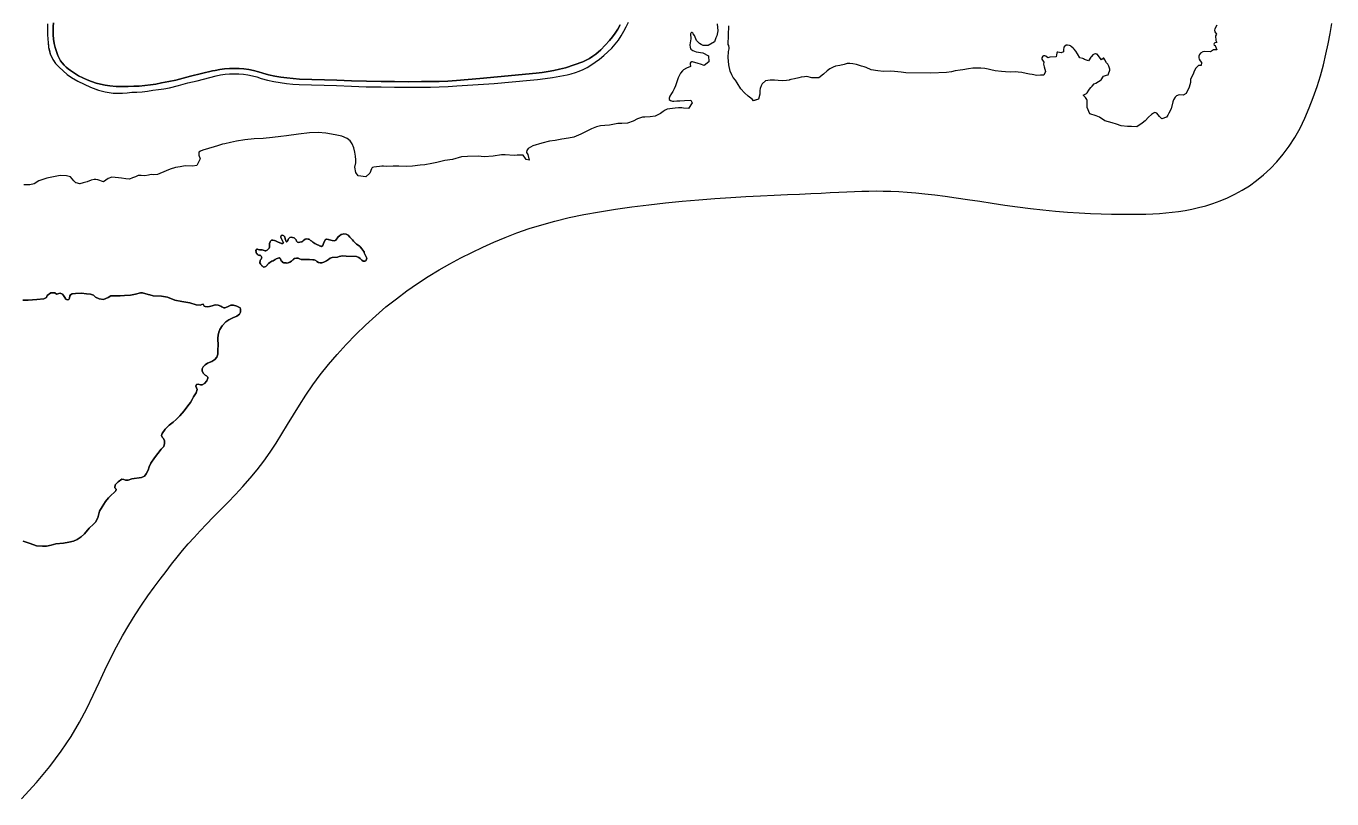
# Model space of a CAD drawing. Header units: inches. Extents: x 1273557 to 1282364, y 239587 to 246310.
# Drawn here: x 1280132 to 1281391, y 241296 to 242040 of the extents above; entities that cross this region are included whole.
import ezdxf

# ---------------------------------------------------------------- set-up
doc = ezdxf.new("R2010")
doc.units = ezdxf.units.IN
doc.header["$MEASUREMENT"] = 0
for name, color, linetype in [('GRASS', 3, 'Continuous'), ('PATH', 253, 'Continuous'), ('PATH-ISLAND', 252, 'Continuous'), ('Water_Island', 2, 'Continuous'), ('Water_Source', 133, 'Continuous')]:
    doc.layers.add(name, color=color, linetype=linetype)

msp = doc.modelspace()

# ---------------------------------------------------------------- linework, layer by layer
at = {"layer": 'GRASS'}
for points in [[(1280152.5, 242042.6), (1280152.3, 242036), (1280152.4, 242032.2), (1280152.6, 242028.3), (1280153.1, 242024.5), (1280153.5, 242019.9), (1280155.1, 242013.9), (1280157.6, 242008.4), (1280160.1, 242004.5), (1280163.7, 242000.8), (1280167.4, 241997.3), (1280171.3, 241994), (1280175.4, 241990.9), (1280181.5, 241987.6), (1280187.7, 241984.6), (1280194, 241981.7), (1280201.6, 241978.7), (1280208, 241977.2), (1280211.9, 241976.5), (1280215.7, 241976), (1280220.2, 241975.9), (1280224.6, 241975.9), (1280229.1, 241976.2), (1280233.6, 241976.7), (1280238.7, 241976.8), (1280243.8, 241977.2), (1280248.9, 241977.9), (1280253.9, 241978.8), (1280259.3, 241979.3), (1280264.7, 241980), (1280270, 241980.9), (1280278.9, 241983.4), (1280287.8, 241985.8), (1280296.8, 241987.9), (1280315.1, 241992.6), (1280319.4, 241993.5), (1280323.7, 241994.1), (1280328.1, 241994.5), (1280332.5, 241994.6), (1280336.9, 241994.5), (1280341.3, 241994.1), (1280345.7, 241993.5), (1280350, 241992.6), (1280354.3, 241991.5), (1280358.5, 241990.1), (1280364.5, 241988.5), (1280370.6, 241987.2), (1280376.7, 241986.1), (1280382.8, 241985.3), (1280389, 241984.7), (1280395.2, 241984.3), (1280431.2, 241983.2), (1280445.6, 241982.5), (1280459.9, 241982.1), (1280474.2, 241982), (1280487.2, 241981.8), (1280500.2, 241981.7), (1280513.2, 241981.8), (1280521.8, 241981.8), (1280530.3, 241982), (1280538.8, 241982.3), (1280547.3, 241982.9), (1280583.4, 241985.3), (1280618, 241988.4), (1280625.2, 241989.1), (1280632.4, 241989.9), (1280639.5, 241991), (1280646.6, 241992.2), (1280653.6, 241993.6), (1280657.6, 241994.6), (1280661.6, 241995.8), (1280665.4, 241997.2), (1280669.2, 241998.8), (1280672.8, 242000.7), (1280676.4, 242002.8), (1280680.7, 242005.7), (1280684.9, 242008.8), (1280689, 242012.1), (1280692.8, 242015.6), (1280696.6, 242019.2), (1280700.1, 242023), (1280703.1, 242027), (1280705.8, 242031.2), (1280708.4, 242035.5), (1280710.7, 242039.8), (1280712.9, 242044.3)], [(1280158.2, 242043.8), (1280157.8, 242040.2), (1280157.7, 242036.1), (1280157.9, 242032), (1280158.3, 242027.9), (1280158.9, 242023.9), (1280159.8, 242019.9), (1280161, 242016), (1280162.3, 242012.1), (1280163.5, 242009.6), (1280164.9, 242007.2), (1280166.6, 242005), (1280168.3, 242002.9), (1280170.3, 242001), (1280172.4, 241999.2), (1280174.7, 241997.6), (1280178.5, 241995), (1280182.3, 241992.6), (1280186.4, 241990.5), (1280190.5, 241988.6), (1280194.8, 241987), (1280199.2, 241985.6), (1280203.6, 241984.5), (1280208.1, 241983.6), (1280212.6, 241982.9), (1280218.5, 241982.4), (1280224.3, 241982.3), (1280230.2, 241982.4), (1280235.6, 241982.5), (1280240.9, 241982.7), (1280246.3, 241983.2), (1280251.6, 241983.8), (1280256.9, 241984.7), (1280262.2, 241985.8), (1280269.3, 241987), (1280276.3, 241988.5), (1280283.3, 241990.3), (1280290.2, 241992.2), (1280311.5, 241997.4), (1280314, 241997.7), (1280318.5, 241998.6), (1280323.1, 241999.3), (1280327.8, 241999.7), (1280332.5, 241999.8), (1280337.2, 241999.7), (1280341.9, 241999.3), (1280346.6, 241998.6), (1280351.2, 241997.7), (1280355.8, 241996.5), (1280360, 241995.1), (1280365.7, 241993.6), (1280371.6, 241992.3), (1280377.5, 241991.3), (1280383.4, 241990.5), (1280389.4, 241989.9), (1280395.4, 241989.5), (1280431.4, 241988.4), (1280445.7, 241987.7), (1280460, 241987.3), (1280474.3, 241987.2), (1280487.2, 241987), (1280500.2, 241986.9), (1280513.2, 241987), (1280521.7, 241987), (1280530.1, 241987.2), (1280538.5, 241987.5), (1280547, 241988.1), (1280569.5, 241990), (1280586.4, 241991.6), (1280623.9, 241995.3), (1280629.6, 241995.9), (1280635.2, 241996.7), (1280640.9, 241997.8), (1280646.4, 241999), (1280652, 242000.4), (1280668.8, 242006), (1280672.1, 242007.6), (1280675.3, 242009.4), (1280678.4, 242011.4), (1280681.4, 242013.6), (1280686, 242017.7), (1280690.4, 242022), (1280694.6, 242026.5), (1280697.5, 242030.1), (1280700.1, 242033.8), (1280702.6, 242037.7), (1280704.9, 242041.7)], [(1280798.5, 242042.7), (1280798.9, 242036.1), (1280798.3, 242032.7), (1280798.1, 242031.2), (1280797.1, 242029.3), (1280795.7, 242025.3), (1280789.7, 242021.8), (1280785.1, 242021.8), (1280784.9, 242021.9), (1280783, 242022.9), (1280781.2, 242023.8), (1280778.4, 242026.8), (1280776.4, 242031.4), (1280775.3, 242033.2), (1280775, 242033.8), (1280774, 242034.3), (1280773.7, 242034.3), (1280772.9, 242033.6), (1280772.7, 242033), (1280773.1, 242028.4), (1280772.3, 242024.5), (1280772.1, 242022.5), (1280772.4, 242019.9), (1280772.5, 242019.4), (1280773.1, 242018.2), (1280774.8, 242017), (1280778.2, 242015.6), (1280784.5, 242014.8), (1280789.9, 242011.9), (1280790.3, 242006), (1280785.7, 242002.5), (1280782.4, 242003.7), (1280780.1, 242004.6), (1280774.7, 242006.1), (1280773.6, 242006.1), (1280772.8, 242005.6), (1280772.4, 242004.9), (1280772.2, 242003.7), (1280772.5, 242001.5), (1280768.7, 241999.9), (1280766, 241998.4), (1280764.8, 241997.4), (1280762.9, 241995.3), (1280761.9, 241993.3), (1280760.8, 241990.5), (1280759.9, 241987.9), (1280758.3, 241982.9), (1280756.9, 241980), (1280755.6, 241977.6), (1280754.2, 241975.5), (1280752.8, 241973.1), (1280752, 241971.2), (1280751.9, 241970.3), (1280752.1, 241969.9), (1280753.2, 241968.8), (1280755.2, 241968.3), (1280756.5, 241968.3), (1280759.6, 241968.4), (1280762.4, 241968.4), (1280766.9, 241968.7), (1280773, 241969.2), (1280774.3, 241966.7), (1280770.6, 241961), (1280766, 241961.5), (1280764.3, 241961.7), (1280761, 241961.7), (1280757.9, 241961.4), (1280750.2, 241960.4), (1280748.3, 241959.5), (1280746.4, 241958.3), (1280743.8, 241956.2), (1280738.5, 241953.7), (1280733.6, 241953.2), (1280728.5, 241952.9), (1280726.4, 241952.7), (1280721.6, 241951.2), (1280717.2, 241949), (1280711.8, 241947.1), (1280706.5, 241946.5), (1280702.6, 241946.5), (1280694.6, 241945.1), (1280690, 241944.7), (1280685.8, 241944.4), (1280681.9, 241943.3), (1280677.1, 241941.4), (1280671.4, 241938.6), (1280666.7, 241936.5), (1280660.2, 241933.4), (1280655, 241932.5), (1280648.5, 241931.7), (1280642.2, 241930.4), (1280636.6, 241929.5), (1280629.3, 241927.6), (1280620.4, 241925.1), (1280616.2, 241922.5), (1280615.3, 241921.7), (1280614.6, 241920.5), (1280614.3, 241919), (1280614.5, 241918.6), (1280615.8, 241916.8), (1280617, 241911.2), (1280614.1, 241912), (1280614.1, 241912), (1280613.6, 241912.8), (1280611.3, 241916.2), (1280609.3, 241916.2), (1280605.4, 241916.1), (1280602.4, 241915.9), (1280593.9, 241916.4), (1280590.2, 241916.5), (1280582.4, 241915.1), (1280573.6, 241914.6), (1280567.9, 241915.2), (1280557.6, 241914.9), (1280551.6, 241914.6), (1280542.9, 241912.1), (1280535.6, 241911), (1280528, 241909.1), (1280523, 241908.2), (1280516.4, 241906.9), (1280512, 241906.4), (1280504.6, 241905.6), (1280498.4, 241905.3), (1280491.3, 241905.5), (1280485.8, 241905.6), (1280479.8, 241905.3), (1280476.4, 241905.5), (1280474.9, 241905.4), (1280472.7, 241905.1), (1280469.8, 241904.8), (1280467.1, 241904.5), (1280466, 241904.1), (1280465.2, 241903.5), (1280465, 241903), (1280463.4, 241898.7), (1280459.4, 241895.3), (1280451.9, 241896.1), (1280449.8, 241899.5), (1280449, 241904.4), (1280449.7, 241908.6), (1280449.8, 241911.5), (1280449.4, 241915.1), (1280448.9, 241918.9), (1280447.9, 241923.3), (1280446.4, 241927), (1280444.5, 241929.8), (1280441.4, 241932.3), (1280436.2, 241934.4), (1280429.8, 241935.8), (1280420.8, 241937.3), (1280413.5, 241938), (1280405, 241937.6), (1280394.6, 241936.3), (1280382.8, 241934.6), (1280377.4, 241934), (1280369.4, 241933.1), (1280360.5, 241932.3), (1280351.6, 241931.8), (1280342.7, 241930.9), (1280334.7, 241929.6), (1280328.8, 241928.4), (1280323.4, 241927.2), (1280321.2, 241926.6), (1280316.4, 241925.2), (1280313.1, 241924.2), (1280307.7, 241922.4), (1280302.2, 241920.8), (1280300.1, 241919.9), (1280298.5, 241919), (1280298.2, 241917.8), (1280298.4, 241916.1), (1280299.5, 241912.5), (1280296.5, 241906.3), (1280292.3, 241905.5), (1280285.1, 241905.7), (1280280.3, 241904.9), (1280275.7, 241904.2), (1280270.7, 241902.5), (1280266.9, 241901), (1280258.4, 241897.4), (1280254.8, 241897.2), (1280252.4, 241897.5), (1280249.8, 241897), (1280246.2, 241896.2), (1280242.6, 241896.5), (1280239.8, 241896.4), (1280237.2, 241895.3), (1280234.3, 241894.2), (1280231.5, 241893), (1280227.9, 241893.2), (1280223.7, 241894.1), (1280220.8, 241894.4), (1280214.4, 241894.9), (1280210.9, 241893.6), (1280206.3, 241890.5), (1280201, 241892.4), (1280199, 241892.6), (1280197.4, 241892.7), (1280194.4, 241892), (1280190.8, 241890.4), (1280186.9, 241889.5), (1280183.6, 241888.5), (1280179.9, 241889.5), (1280179.7, 241889.5), (1280177.9, 241891.5), (1280174.5, 241895.2), (1280170.6, 241896.2), (1280164.7, 241896.4), (1280151.6, 241893.8), (1280143.9, 241891.3), (1280139.4, 241888.5), (1280135.4, 241887.4), (1280129.6, 241887.5)], [(1281280.4, 242041.4), (1281278.3, 242037.8), (1281278, 242036.5), (1281278.3, 242035.1), (1281280, 242032.9), (1281279.2, 242031.1), (1281279.4, 242026.7), (1281280.3, 242024.8), (1281278.4, 242024.4), (1281278, 242024.1), (1281277.7, 242023.8), (1281277.5, 242023.1), (1281277.8, 242022.3), (1281278.8, 242021.8), (1281279.7, 242019.2), (1281280.3, 242017.5), (1281278, 242017.7), (1281277.3, 242017.5), (1281274.4, 242015.7), (1281268.4, 242016), (1281266.8, 242015.7), (1281264.6, 242014.3), (1281263.7, 242013.3), (1281263, 242011.7), (1281262.9, 242010), (1281263.2, 242008.7), (1281264.2, 242007.2), (1281265.7, 242005.4), (1281265.2, 242002.7), (1281262.8, 242002.4), (1281260, 241999.9), (1281258.4, 241997.2), (1281257.4, 241994.3), (1281256.1, 241991.9), (1281255.1, 241988.9), (1281254.9, 241986.3), (1281253.6, 241981.8), (1281250.7, 241975.5), (1281247.8, 241973.8), (1281244.1, 241974.3), (1281241.6, 241973.4), (1281240.3, 241972), (1281238.6, 241969.6), (1281237.9, 241967.5), (1281236.3, 241960.8), (1281234.1, 241956.5), (1281233, 241954.8), (1281231.8, 241952.7), (1281227.3, 241951.2), (1281225, 241953.4), (1281222.4, 241956.7), (1281220.7, 241957.3), (1281219.3, 241956.7), (1281217.3, 241955.2), (1281214.6, 241952.6), (1281211.3, 241949.2), (1281208.3, 241947), (1281203.1, 241943.3), (1281197.9, 241943.6), (1281194.2, 241943.6), (1281188, 241944.3), (1281183.7, 241946), (1281179.3, 241947.4), (1281172.2, 241949.3), (1281167.1, 241952.9), (1281164.1, 241954.1), (1281157.9, 241956.1), (1281155.4, 241962.1), (1281155.3, 241968.5), (1281155.2, 241968.8), (1281154.8, 241969.7), (1281153.7, 241971.6), (1281151.4, 241974), (1281154.5, 241975.7), (1281155.2, 241976.3), (1281156.9, 241978.7), (1281157.4, 241979.6), (1281158.6, 241981), (1281161.7, 241984.5), (1281162, 241984.8), (1281163.6, 241985.6), (1281166.3, 241987.1), (1281167.7, 241988), (1281168.7, 241988.8), (1281170.9, 241992.2), (1281171, 241992.4), (1281173.8, 241993.1), (1281175.6, 241993.6), (1281176.3, 241995.5), (1281176.8, 241997), (1281177, 241998.1), (1281177, 241999), (1281176.8, 241999.9), (1281176.2, 242001.9), (1281175.2, 242003.9), (1281174, 242005.1), (1281172.3, 242008.1), (1281171.3, 242009.6), (1281171, 242009.6), (1281169, 242007.9), (1281164.8, 242013.4), (1281164.4, 242013.5), (1281163.7, 242013.7), (1281163.4, 242013.8), (1281163.2, 242013.9), (1281162, 242013.4), (1281160.9, 242012.8), (1281159.4, 242011.3), (1281158.8, 242010.6), (1281156.7, 242007.2), (1281152.7, 242008.3), (1281151.8, 242009.1), (1281151.1, 242009.3), (1281148.2, 242009.9), (1281146, 242013.9), (1281144.4, 242016.2), (1281142.8, 242018.2), (1281141.8, 242019.2), (1281140, 242021), (1281139.1, 242021.5), (1281138.2, 242021.8), (1281136.2, 242022.2), (1281134.9, 242022.2), (1281133.2, 242020.4), (1281132.8, 242019.5), (1281132.6, 242018.2), (1281132.6, 242015.8), (1281130.2, 242014.7), (1281127.1, 242015.5), (1281126.3, 242015.4), (1281125.9, 242014.3), (1281125.7, 242012.9), (1281125.5, 242011), (1281119.2, 242010.7), (1281117.4, 242009.8), (1281115.5, 242011.4), (1281114.5, 242011.9), (1281113, 242011.9), (1281112.4, 242011.6), (1281111.6, 242010), (1281111.7, 242008.8), (1281112.3, 242007.7), (1281113.5, 242005.9), (1281113.3, 242003.7), (1281113.5, 242002.4), (1281113.7, 242001.4), (1281115.1, 241996.8), (1281113.6, 241993.3), (1281110.3, 241993.1), (1281106.7, 241992.9), (1281102.1, 241993.9), (1281099.8, 241994.2), (1281096.4, 241994.8), (1281092.4, 241995.8), (1281088.6, 241996), (1281085.7, 241996.3), (1281081.6, 241996.2), (1281076.4, 241996.6), (1281072.5, 241996.7), (1281066.5, 241997.3), (1281062.3, 241998.5), (1281059.9, 241999), (1281056.6, 241999.6), (1281052.8, 242000), (1281048.7, 242000.1), (1281045.1, 242000), (1281040.7, 241999.2), (1281035.4, 241998.5), (1281032.8, 241998.1), (1281027.9, 241997.3), (1281024.3, 241996.5), (1281019.5, 241995.9), (1281004.6, 241995.1), (1280980.4, 241995.4), (1280975.8, 241996), (1280969.5, 241996.7), (1280965.1, 241997.1), (1280958.9, 241996.8), (1280953.3, 241997.3), (1280946.8, 241998.3), (1280942.2, 242000.6), (1280940.1, 242001.1), (1280937.5, 242002), (1280934.7, 242002.8), (1280932.7, 242003.4), (1280929.2, 242004.3), (1280926.2, 242004.5), (1280923.9, 242004.4), (1280920.9, 242003.5), (1280916.6, 242002.6), (1280912.5, 242002), (1280910.3, 242001), (1280906.9, 241999.2), (1280904.5, 241997.3), (1280900.8, 241994.3), (1280896.3, 241990.6), (1280889.7, 241990.8), (1280884.9, 241992), (1280882.7, 241991.7), (1280879.3, 241991.2), (1280877.3, 241990.6), (1280872.8, 241989.8), (1280869.5, 241989.1), (1280868.2, 241988.6), (1280867.9, 241988.5), (1280865.1, 241988.2), (1280861.4, 241987.8), (1280857.2, 241988), (1280853.6, 241988.3), (1280849.4, 241988.4), (1280845.1, 241987.7), (1280841.7, 241984.9), (1280840.8, 241983.1), (1280840, 241980.3), (1280839.5, 241978.3), (1280839.5, 241975), (1280838.3, 241970), (1280833.7, 241968.7), (1280833.5, 241968.6), (1280832.1, 241970.1), (1280828.3, 241973), (1280824.6, 241976.2), (1280821.2, 241980.2), (1280817.6, 241985.9), (1280815.9, 241988.3), (1280813.8, 241990.9), (1280812.6, 241993.6), (1280811, 241997.1), (1280809.5, 242003.2), (1280809, 242010.4), (1280809.4, 242015.9), (1280810, 242018.5), (1280810, 242019.6), (1280809.7, 242021.8), (1280809.1, 242022.7), (1280809.6, 242040.9)], [(1280129, 241544), (1280135.5, 241541.7), (1280141.9, 241539.7), (1280147.4, 241539.2), (1280151.3, 241539.2), (1280155.9, 241540.2), (1280160.4, 241541.4), (1280167.7, 241542.3), (1280173.1, 241543.2), (1280177.4, 241544.1), (1280181.1, 241545.8), (1280185, 241548.1), (1280188, 241551.1), (1280192.5, 241556.5), (1280196.7, 241560.4), (1280198.7, 241562.4), (1280201, 241566.6), (1280202.4, 241572.9), (1280205.1, 241577.2), (1280208.3, 241582.4), (1280211.1, 241585.7), (1280213.9, 241588.3), (1280216.6, 241591.1), (1280218.4, 241592.6), (1280218.5, 241594.2), (1280217.3, 241595.5), (1280217.8, 241598.3), (1280220.4, 241601.4), (1280224.2, 241603.7), (1280226.1, 241603.4), (1280227.6, 241603), (1280230.2, 241603), (1280233.8, 241604.1), (1280243.1, 241605.3), (1280245.8, 241606.6), (1280247.5, 241609), (1280249.4, 241612.5), (1280250.5, 241615.8), (1280251.9, 241619.3), (1280255.5, 241624.3), (1280262.1, 241632.6), (1280264.5, 241635.4), (1280265.4, 241638.2), (1280265.3, 241641.2), (1280263.8, 241643.2), (1280263, 241644.2), (1280262.3, 241645.8), (1280262.9, 241647.7), (1280266, 241652), (1280269.6, 241656), (1280273.7, 241658.9), (1280276.5, 241661.5), (1280280.1, 241664.9), (1280284.2, 241669.7), (1280287.8, 241674.5), (1280290.4, 241677.6), (1280291.9, 241680.5), (1280293.3, 241683.3), (1280295.7, 241687.1), (1280296.9, 241690.2), (1280296.2, 241691.8), (1280295.5, 241693.6), (1280296.2, 241695.2), (1280297.6, 241695.5), (1280300, 241694.8), (1280301.6, 241694.7), (1280303.7, 241696.1), (1280306, 241698.7), (1280307.1, 241701.1), (1280306.9, 241702), (1280305.6, 241703.3), (1280304.4, 241704.2), (1280302.9, 241705.6), (1280301.7, 241708), (1280301.7, 241710.1), (1280302.6, 241712.1), (1280304.6, 241714.1), (1280306.8, 241715.5), (1280310.8, 241717.4), (1280313.7, 241719.2), (1280315.6, 241721.5), (1280316.6, 241724.3), (1280316.8, 241726.7), (1280316.6, 241729.1), (1280317, 241732.4), (1280316.8, 241739.6), (1280317.1, 241742.7), (1280317.7, 241745.4), (1280318.7, 241748.2), (1280321, 241751.6), (1280324.4, 241755.4), (1280327.4, 241757.4), (1280331.1, 241759.4), (1280335.1, 241761.1), (1280337.7, 241762.8), (1280338.5, 241764.8), (1280338.6, 241767.7), (1280338.1, 241768.9), (1280334.9, 241770.6), (1280331.8, 241771.5), (1280329.1, 241771.4), (1280326.1, 241770.1), (1280323.6, 241769.1), (1280322.4, 241769.1), (1280320.6, 241769.8), (1280319.5, 241770.7), (1280317.1, 241771.7), (1280314.1, 241771.8), (1280311.1, 241770.9), (1280308.8, 241770.2), (1280307, 241769.9), (1280304.6, 241770.3), (1280303.6, 241770.6), (1280302.6, 241772.5), (1280301.4, 241772.3), (1280299.5, 241771.4), (1280295.7, 241772), (1280289.6, 241773.7), (1280281.8, 241775.1), (1280275.1, 241776.5), (1280268, 241779.2), (1280262.4, 241780.2), (1280254.4, 241780.5), (1280251.1, 241781.4), (1280249.6, 241781.9), (1280244.1, 241783.3), (1280242.2, 241783.4), (1280237.2, 241782), (1280232.5, 241781.3), (1280226.5, 241781), (1280222.4, 241780.6), (1280218, 241780.6), (1280213.6, 241780.4), (1280211, 241778.9), (1280206.4, 241777), (1280202.2, 241777.8), (1280198.8, 241779.4), (1280196.7, 241781.1), (1280193.8, 241782.1), (1280190.1, 241782.4), (1280185.1, 241783), (1280179.4, 241782.9), (1280176.3, 241782.4), (1280174.7, 241781.4), (1280173.9, 241780.7), (1280173.5, 241778.2), (1280172.9, 241776.9), (1280171.5, 241776.7), (1280170, 241777.3), (1280169, 241778.8), (1280167.9, 241780.8), (1280167, 241782.1), (1280164.5, 241783.1), (1280161.2, 241782.2), (1280159.3, 241783.3), (1280155.6, 241783.4), (1280152.1, 241781), (1280151.4, 241779), (1280149, 241777.8), (1280142, 241777.1), (1280133.7, 241776.5), (1280128.7, 241776.4)]]:
    msp.add_lwpolyline(points, dxfattribs=at)
msp.add_lwpolyline([(1280432, 241817.8), (1280433.8, 241818.5), (1280435.4, 241818.9), (1280437.4, 241819.1), (1280440.6, 241818.8), (1280450.6, 241818.3), (1280452.8, 241817.5), (1280454, 241816.5), (1280455.5, 241815), (1280456.8, 241814), (1280458.4, 241813.9), (1280459.4, 241814.4), (1280459.9, 241815), (1280460.2, 241816), (1280460.4, 241816.9), (1280459.1, 241819.3), (1280458.9, 241820.1), (1280457.9, 241822.1), (1280457.7, 241822.9), (1280456.3, 241825), (1280455.8, 241825.5), (1280453.9, 241827.7), (1280453.6, 241828.3), (1280453.1, 241828.7), (1280450.4, 241830.5), (1280448.7, 241832.1), (1280447.7, 241833.2), (1280446.5, 241834.5), (1280446.2, 241834.9), (1280444.1, 241837.1), (1280442.3, 241838.9), (1280440.5, 241840), (1280438.1, 241840.2), (1280436.2, 241839.8), (1280436.1, 241839.8), (1280435.8, 241839.5), (1280434.1, 241838.3), (1280432.9, 241837.3), (1280430.4, 241834.3), (1280430, 241833.9), (1280429, 241833.5), (1280427.1, 241833.8), (1280425.6, 241834.2), (1280423.4, 241834.8), (1280423.2, 241834.9), (1280423, 241834.9), (1280421.8, 241835.1), (1280421.4, 241835.1), (1280420.5, 241834.8), (1280419.2, 241832.5), (1280418.6, 241831.1), (1280418.2, 241829.9), (1280417.9, 241829.1), (1280416.8, 241828.2), (1280415.9, 241828.4), (1280415.6, 241828.5), (1280414.9, 241828.6), (1280414.4, 241828.9), (1280412.3, 241830.1), (1280410.3, 241831), (1280408.2, 241832.4), (1280407.3, 241833.1), (1280406.2, 241833.9), (1280404.8, 241835), (1280403.9, 241835.3), (1280401.8, 241835.6), (1280400.8, 241835.2), (1280399.8, 241834.3), (1280398.8, 241833.2), (1280397.8, 241832.6), (1280395.9, 241832.2), (1280394.1, 241832), (1280393.6, 241832.2), (1280392.7, 241833.3), (1280392.1, 241834.6), (1280391.6, 241835.3), (1280390.3, 241836.4), (1280388.8, 241836.9), (1280387.3, 241837), (1280386.2, 241836.8), (1280385.1, 241835.8), (1280384.6, 241835), (1280384.2, 241833.7), (1280383.7, 241833), (1280383.4, 241832.7), (1280382.8, 241832.5), (1280382.6, 241832.8), (1280382.3, 241833.9), (1280381.7, 241835.4), (1280381.2, 241837.3), (1280380.5, 241838.4), (1280379.8, 241838.8), (1280379, 241838.9), (1280377.9, 241838.7), (1280377.6, 241837.5), (1280377.6, 241836.7), (1280378.3, 241834.9), (1280379, 241833.6), (1280379.6, 241832.4), (1280379.9, 241831.6), (1280379.9, 241831.5), (1280379.7, 241831.2), (1280379.5, 241830.9), (1280378.2, 241830.9), (1280377.4, 241831.3), (1280374.9, 241832.4), (1280372.4, 241833.5), (1280371.3, 241833.9), (1280369.8, 241834.1), (1280368.5, 241834.1), (1280367.6, 241833.3), (1280367.2, 241832.6), (1280366.6, 241831), (1280366.5, 241829.2), (1280366.4, 241827.5), (1280366.2, 241826.6), (1280365.5, 241825.8), (1280364.7, 241825), (1280364.2, 241824.5), (1280363, 241824), (1280362.2, 241824), (1280360.5, 241824.5), (1280359.5, 241824.8), (1280357.8, 241824.8), (1280357, 241825), (1280355.5, 241825.3), (1280355, 241825.4), (1280354.2, 241825.6), (1280354.2, 241825.5), (1280353.5, 241824.3), (1280353.7, 241822.7), (1280353.7, 241822), (1280353.8, 241821.8), (1280354, 241821.4), (1280354.8, 241820.6), (1280355.2, 241820.1), (1280355.3, 241820.1), (1280356, 241819.8), (1280356.4, 241819.5), (1280356.6, 241819.4), (1280356.6, 241819.4), (1280357, 241819.6), (1280357.5, 241819.6), (1280358.3, 241819.2), (1280358.6, 241818.9), (1280358.6, 241818.9), (1280359.1, 241817.6), (1280358.9, 241817.1), (1280358.7, 241816.4), (1280358.4, 241815.9), (1280358, 241815.4), (1280357.6, 241814.6), (1280357.4, 241814), (1280357.2, 241813), (1280357.1, 241812.4), (1280357.7, 241811.5), (1280357.9, 241811.2), (1280357.9, 241811.1), (1280358.1, 241810.9), (1280358.5, 241810.4), (1280358.5, 241810.4), (1280358.8, 241810.1), (1280359.2, 241809.6), (1280359.5, 241809.4), (1280360, 241808.8), (1280360.4, 241808.5), (1280361.2, 241808.3), (1280363.1, 241808.9), (1280364.1, 241809.9), (1280364.2, 241810.1), (1280364.7, 241810.7), (1280365.6, 241811.6), (1280366.9, 241812.8), (1280367.7, 241813.4), (1280368.9, 241813.8), (1280370.1, 241814.4), (1280371.1, 241815), (1280372, 241815.5), (1280372.6, 241815.8), (1280373.1, 241816.2), (1280374.8, 241817), (1280375.7, 241817.2), (1280376.8, 241816.5), (1280377, 241816.2), (1280377.3, 241815.4), (1280377.8, 241814.4), (1280378.6, 241813.5), (1280379.4, 241812.7), (1280380.1, 241812.5), (1280381.4, 241812.4), (1280382.5, 241812.2), (1280383.1, 241812.1), (1280384.4, 241812.4), (1280385.2, 241812.6), (1280385.6, 241812.7), (1280386.3, 241813.1), (1280387.7, 241814.1), (1280388.6, 241814.8), (1280389.2, 241815.3), (1280389.7, 241815.8), (1280390.7, 241816.4), (1280392.5, 241816.9), (1280394.3, 241816.7), (1280395.5, 241816.3), (1280397.1, 241815.7), (1280401, 241815.7), (1280404, 241815.6), (1280405.2, 241815.6), (1280408.4, 241815.3), (1280409.7, 241815.1), (1280411.1, 241814.5), (1280412.2, 241813.7), (1280413.7, 241812.6), (1280415.4, 241812.4), (1280416.9, 241812.5), (1280418.8, 241813.1), (1280421.5, 241814.4), (1280423.3, 241815.7), (1280425, 241816.9), (1280427.1, 241817.6)], close=True, dxfattribs=at)
at = {"layer": 'PATH'}
msp.add_lwpolyline([(1280152.5, 242042.6), (1280152.4, 242039.9), (1280152.3, 242036), (1280152.4, 242032.2), (1280152.6, 242028.3), (1280153.1, 242024.5), (1280153.4, 242021.4), (1280153.5, 242019.9), (1280153.9, 242018.4), (1280154.7, 242015.4), (1280155.1, 242013.9), (1280155.7, 242012.5), (1280157, 242009.7), (1280157.6, 242008.4), (1280158.4, 242007.1), (1280160.1, 242004.5), (1280163.7, 242000.8), (1280167.4, 241997.3), (1280171.3, 241994), (1280175.4, 241990.9), (1280181.5, 241987.6), (1280187.7, 241984.6), (1280194, 241981.7), (1280200.5, 241979.2), (1280201.6, 241978.7), (1280204.2, 241978.1), (1280208, 241977.2), (1280211.9, 241976.5), (1280215.7, 241976), (1280220.2, 241975.9), (1280224.6, 241975.9), (1280229.1, 241976.2), (1280233.6, 241976.7), (1280238.7, 241976.8), (1280243.8, 241977.2), (1280248.9, 241977.9), (1280253.9, 241978.8), (1280259.3, 241979.3), (1280264.7, 241980), (1280270, 241980.9), (1280278.9, 241983.4), (1280287.8, 241985.8), (1280296.8, 241987.9), (1280315.1, 241992.6), (1280319.4, 241993.5), (1280323.7, 241994.1), (1280328.1, 241994.5), (1280332.5, 241994.6), (1280336.9, 241994.5), (1280341.3, 241994.1), (1280345.7, 241993.5), (1280350, 241992.6), (1280354.3, 241991.5), (1280358.5, 241990.1), (1280364.5, 241988.5), (1280370.6, 241987.2), (1280376.7, 241986.1), (1280382.8, 241985.3), (1280389, 241984.7), (1280395.2, 241984.3), (1280431.2, 241983.2), (1280445.6, 241982.5), (1280459.9, 241982.1), (1280474.2, 241982), (1280487.2, 241981.8), (1280500.2, 241981.7), (1280513.2, 241981.8), (1280521.8, 241981.8), (1280530.3, 241982), (1280538.8, 241982.3), (1280547.3, 241982.9), (1280583.4, 241985.3), (1280618, 241988.4), (1280625.2, 241989.1), (1280632.4, 241989.9), (1280639.5, 241991), (1280646.6, 241992.2), (1280653.6, 241993.6), (1280657.6, 241994.6), (1280661.6, 241995.8), (1280665.4, 241997.2), (1280669.2, 241998.8), (1280672.8, 242000.7), (1280676.4, 242002.8), (1280680.7, 242005.7), (1280684.9, 242008.8), (1280689, 242012.1), (1280692.8, 242015.6), (1280696.6, 242019.2), (1280700.1, 242023), (1280703.1, 242027), (1280705.8, 242031.2), (1280708.4, 242035.5), (1280710.7, 242039.8), (1280712.9, 242044.3)], dxfattribs=at)
at = {"layer": 'PATH-ISLAND'}
msp.add_lwpolyline([(1280704.9, 242041.7), (1280702.6, 242037.7), (1280700.1, 242033.8), (1280697.5, 242030.1), (1280694.6, 242026.5), (1280690.4, 242022), (1280686, 242017.7), (1280681.4, 242013.6), (1280678.4, 242011.4), (1280675.3, 242009.4), (1280672.1, 242007.6), (1280668.8, 242006), (1280652, 242000.4), (1280646.4, 241999), (1280640.9, 241997.8), (1280635.2, 241996.7), (1280629.6, 241995.9), (1280623.9, 241995.3), (1280586.4, 241991.6), (1280569.5, 241990), (1280547, 241988.1), (1280538.5, 241987.5), (1280530.1, 241987.2), (1280521.7, 241987), (1280513.2, 241987), (1280500.2, 241986.9), (1280487.2, 241987), (1280474.3, 241987.2), (1280460, 241987.3), (1280445.7, 241987.7), (1280431.4, 241988.4), (1280395.4, 241989.5), (1280389.4, 241989.9), (1280383.4, 241990.5), (1280377.5, 241991.3), (1280371.6, 241992.3), (1280365.7, 241993.6), (1280360, 241995.1), (1280355.8, 241996.5), (1280351.2, 241997.7), (1280346.6, 241998.6), (1280341.9, 241999.3), (1280337.2, 241999.7), (1280332.5, 241999.8), (1280327.8, 241999.7), (1280323.1, 241999.3), (1280318.5, 241998.6), (1280314, 241997.7), (1280311.5, 241997.4), (1280290.2, 241992.2), (1280283.3, 241990.3), (1280276.3, 241988.5), (1280269.3, 241987), (1280262.2, 241985.8), (1280256.9, 241984.7), (1280251.6, 241983.8), (1280246.3, 241983.2), (1280240.9, 241982.7), (1280235.6, 241982.5), (1280230.2, 241982.4), (1280224.3, 241982.3), (1280218.5, 241982.4), (1280212.6, 241982.9), (1280208.1, 241983.6), (1280203.6, 241984.5), (1280199.2, 241985.6), (1280194.8, 241987), (1280190.5, 241988.6), (1280186.4, 241990.5), (1280182.3, 241992.6), (1280178.5, 241995), (1280174.7, 241997.6), (1280172.4, 241999.2), (1280170.3, 242001), (1280168.3, 242002.9), (1280166.6, 242005), (1280164.9, 242007.2), (1280163.5, 242009.6), (1280162.3, 242012.1), (1280161, 242016), (1280159.8, 242019.9), (1280158.9, 242023.9), (1280158.3, 242027.9), (1280157.9, 242032), (1280157.7, 242036.1), (1280157.8, 242040.2), (1280158.2, 242043.8)], dxfattribs=at)
at = {"layer": 'Water_Island'}
msp.add_lwpolyline([(1280354.2, 241825.6), (1280355, 241825.4), (1280355.5, 241825.3), (1280356.2, 241825.1), (1280357, 241825), (1280357.8, 241824.8), (1280359.5, 241824.8), (1280360.5, 241824.5), (1280362.2, 241824), (1280363, 241824), (1280364.2, 241824.5), (1280364.7, 241825), (1280365.5, 241825.8), (1280366.2, 241826.6), (1280366.4, 241827.5), (1280366.5, 241829.2), (1280366.6, 241831), (1280367.2, 241832.6), (1280367.6, 241833.3), (1280368.5, 241834.1), (1280369.8, 241834.1), (1280371.3, 241833.9), (1280372.4, 241833.5), (1280374.9, 241832.4), (1280377.4, 241831.3), (1280378.2, 241830.9), (1280379.5, 241830.9), (1280379.7, 241831.2), (1280379.9, 241831.5), (1280379.6, 241832.4), (1280379, 241833.6), (1280378.3, 241834.9), (1280377.6, 241836.7), (1280377.6, 241837.5), (1280377.9, 241838.7), (1280379, 241838.9), (1280379.8, 241838.8), (1280380.5, 241838.4), (1280381.2, 241837.3), (1280381.7, 241835.4), (1280382.3, 241833.9), (1280382.6, 241832.8), (1280382.8, 241832.5), (1280383.4, 241832.7), (1280383.7, 241833), (1280384.2, 241833.7), (1280384.6, 241835), (1280385.1, 241835.8), (1280386.2, 241836.8), (1280387.3, 241837), (1280388.8, 241836.9), (1280390.3, 241836.4), (1280391.6, 241835.3), (1280392.1, 241834.6), (1280392.7, 241833.3), (1280393.6, 241832.2), (1280394.1, 241832), (1280395.9, 241832.2), (1280397.8, 241832.6), (1280398.8, 241833.2), (1280399.8, 241834.3), (1280400.8, 241835.2), (1280401.8, 241835.6), (1280403.9, 241835.3), (1280404.8, 241835), (1280406.2, 241833.9), (1280407.3, 241833.1), (1280408.2, 241832.4), (1280410.3, 241831), (1280412.3, 241830.1), (1280414.4, 241828.9), (1280414.9, 241828.6), (1280415.6, 241828.5), (1280415.9, 241828.4), (1280416.8, 241828.2), (1280417.9, 241829.1), (1280418.2, 241829.9), (1280418.6, 241831.1), (1280419.2, 241832.5), (1280420.5, 241834.8), (1280421.4, 241835.1), (1280421.8, 241835.1), (1280423, 241834.9), (1280423.2, 241834.9), (1280425.6, 241834.2), (1280427.1, 241833.8), (1280429, 241833.5), (1280430, 241833.9), (1280430.4, 241834.3), (1280432.9, 241837.3), (1280434.1, 241838.3), (1280435.8, 241839.5), (1280436.1, 241839.8), (1280438.1, 241840.2), (1280440.5, 241840), (1280442.3, 241838.9), (1280444.1, 241837.1), (1280446.2, 241834.9), (1280446.5, 241834.5), (1280447.7, 241833.2), (1280448.7, 241832.1), (1280450.4, 241830.5), (1280453.1, 241828.7), (1280453.6, 241828.3), (1280453.9, 241827.7), (1280455.8, 241825.5), (1280456.3, 241825), (1280457.7, 241822.9), (1280457.9, 241822.1), (1280458.9, 241820.1), (1280459.1, 241819.3), (1280460.4, 241816.9), (1280460.2, 241816), (1280459.9, 241815), (1280459.4, 241814.4), (1280458.4, 241813.9), (1280456.8, 241814), (1280455.5, 241815), (1280454, 241816.5), (1280452.8, 241817.5), (1280450.6, 241818.3), (1280440.6, 241818.8), (1280437.4, 241819.1), (1280435.4, 241818.9), (1280433.8, 241818.5), (1280432, 241817.8), (1280427.1, 241817.6), (1280425, 241816.9), (1280423.3, 241815.7), (1280421.5, 241814.4), (1280418.8, 241813.1), (1280416.9, 241812.5), (1280415.4, 241812.4), (1280413.7, 241812.6), (1280412.2, 241813.7), (1280411.1, 241814.5), (1280409.7, 241815.1), (1280408.4, 241815.3), (1280405.2, 241815.6), (1280404, 241815.6), (1280401, 241815.7), (1280397.1, 241815.7), (1280395.5, 241816.3), (1280394.3, 241816.7), (1280392.5, 241816.9), (1280390.7, 241816.4), (1280389.7, 241815.8), (1280389.2, 241815.3), (1280388.6, 241814.8), (1280387.7, 241814.1), (1280386.3, 241813.1), (1280385.6, 241812.7), (1280385.2, 241812.6), (1280384.4, 241812.4), (1280383.1, 241812.1), (1280382.5, 241812.2), (1280381.4, 241812.4), (1280380.1, 241812.5), (1280379.4, 241812.7), (1280378.6, 241813.5), (1280377.8, 241814.4), (1280377.3, 241815.4), (1280377, 241816.2), (1280376.8, 241816.5), (1280375.7, 241817.2), (1280374.8, 241817), (1280373.1, 241816.2), (1280372.6, 241815.8), (1280372, 241815.5), (1280371.1, 241815), (1280370.1, 241814.4), (1280368.9, 241813.8), (1280367.7, 241813.4), (1280366.9, 241812.8), (1280365.6, 241811.6), (1280364.7, 241810.7), (1280364.2, 241810.1), (1280364.1, 241809.9), (1280363.1, 241808.9), (1280361.2, 241808.3), (1280360.4, 241808.5), (1280360, 241808.8), (1280359.5, 241809.4), (1280359.2, 241809.6), (1280358.8, 241810.1), (1280358.5, 241810.4), (1280358.1, 241810.9), (1280357.9, 241811.1), (1280357.7, 241811.5), (1280357.1, 241812.4), (1280357.2, 241813), (1280357.4, 241814), (1280357.6, 241814.6), (1280358, 241815.4), (1280358.4, 241815.9), (1280358.7, 241816.4), (1280358.9, 241817.1), (1280359.1, 241817.6), (1280358.6, 241818.9), (1280358.6, 241818.9), (1280358.3, 241819.2), (1280357.5, 241819.6), (1280357, 241819.6), (1280356.6, 241819.4), (1280356.4, 241819.5), (1280356, 241819.8), (1280355.2, 241820.1), (1280354.8, 241820.6), (1280354, 241821.4), (1280353.7, 241822), (1280353.7, 241822.7), (1280353.5, 241824.3)], close=True, dxfattribs=at)
msp.add_lwpolyline([(1280128.7, 241776.4), (1280133.7, 241776.5), (1280142, 241777.1), (1280149, 241777.8), (1280151.4, 241779), (1280152.1, 241781), (1280155.6, 241783.4), (1280159.3, 241783.3), (1280161.2, 241782.2), (1280164.5, 241783.1), (1280167, 241782.1), (1280167.9, 241780.8), (1280169, 241778.8), (1280170, 241777.3), (1280171.5, 241776.7), (1280172.9, 241776.9), (1280173.5, 241778.2), (1280173.9, 241780.7), (1280174.7, 241781.4), (1280176.3, 241782.4), (1280179.4, 241782.9), (1280185.1, 241783), (1280190.1, 241782.4), (1280193.8, 241782.1), (1280196.7, 241781.1), (1280198.8, 241779.4), (1280202.2, 241777.8), (1280206.4, 241777), (1280211, 241778.9), (1280213.6, 241780.4), (1280218, 241780.6), (1280222.4, 241780.6), (1280226.5, 241781), (1280232.5, 241781.3), (1280237.2, 241782), (1280242.2, 241783.4), (1280244.1, 241783.3), (1280249.6, 241781.9), (1280251.1, 241781.4), (1280254.4, 241780.5), (1280262.4, 241780.2), (1280268, 241779.2), (1280275.1, 241776.5), (1280281.8, 241775.1), (1280289.6, 241773.7), (1280295.7, 241772), (1280299.5, 241771.4), (1280301.4, 241772.3), (1280302.6, 241772.5), (1280303.6, 241770.6), (1280304.6, 241770.3), (1280307, 241769.9), (1280308.8, 241770.2), (1280311.1, 241770.9), (1280314.1, 241771.8), (1280317.1, 241771.7), (1280319.5, 241770.7), (1280320.6, 241769.8), (1280322.4, 241769.1), (1280323.6, 241769.1), (1280326.1, 241770.1), (1280329.1, 241771.4), (1280331.8, 241771.5), (1280334.9, 241770.6), (1280338.1, 241768.9), (1280338.6, 241767.7), (1280338.5, 241764.8), (1280337.7, 241762.8), (1280335.1, 241761.1), (1280331.1, 241759.4), (1280327.4, 241757.4), (1280324.4, 241755.4), (1280321, 241751.6), (1280318.7, 241748.2), (1280317.7, 241745.4), (1280317.1, 241742.7), (1280316.8, 241739.6), (1280317, 241732.4), (1280316.6, 241729.1), (1280316.8, 241726.7), (1280316.6, 241724.3), (1280315.6, 241721.5), (1280313.7, 241719.2), (1280310.8, 241717.4), (1280306.8, 241715.5), (1280304.6, 241714.1), (1280302.6, 241712.1), (1280301.7, 241710.1), (1280301.7, 241708), (1280302.9, 241705.6), (1280304.4, 241704.2), (1280305.6, 241703.3), (1280306.9, 241702), (1280307.1, 241701.1), (1280306, 241698.7), (1280303.7, 241696.1), (1280301.6, 241694.7), (1280300, 241694.8), (1280297.6, 241695.5), (1280296.2, 241695.2), (1280295.5, 241693.6), (1280296.2, 241691.8), (1280296.9, 241690.2), (1280295.7, 241687.1), (1280293.3, 241683.3), (1280291.9, 241680.5), (1280290.4, 241677.6), (1280287.8, 241674.5), (1280284.2, 241669.7), (1280280.1, 241664.9), (1280276.5, 241661.5), (1280273.7, 241658.9), (1280269.6, 241656), (1280266, 241652), (1280262.9, 241647.7), (1280262.3, 241645.8), (1280263, 241644.2), (1280263.8, 241643.2), (1280265.3, 241641.2), (1280265.4, 241638.2), (1280264.5, 241635.4), (1280262.1, 241632.6), (1280255.5, 241624.3), (1280251.9, 241619.3), (1280250.5, 241615.8), (1280249.4, 241612.5), (1280247.5, 241609), (1280245.8, 241606.6), (1280243.1, 241605.3), (1280233.8, 241604.1), (1280230.2, 241603), (1280227.6, 241603), (1280226.1, 241603.4), (1280224.2, 241603.7), (1280220.4, 241601.4), (1280217.8, 241598.3), (1280217.3, 241595.5), (1280218.5, 241594.2), (1280218.4, 241592.6), (1280216.6, 241591.1), (1280213.9, 241588.3), (1280211.1, 241585.7), (1280208.3, 241582.4), (1280205.1, 241577.2), (1280202.4, 241572.9), (1280201, 241566.6), (1280198.7, 241562.4), (1280196.7, 241560.4), (1280192.5, 241556.5), (1280188, 241551.1), (1280185, 241548.1), (1280181.1, 241545.8), (1280177.4, 241544.1), (1280173.1, 241543.2), (1280167.7, 241542.3), (1280160.4, 241541.4), (1280155.9, 241540.2), (1280151.3, 241539.2), (1280147.4, 241539.2), (1280141.9, 241539.7), (1280135.5, 241541.7), (1280129, 241544)], dxfattribs=at)
at = {"layer": 'Water_Source'}
for points in [[(1280127.4, 241295.7), (1280141.7, 241311.4), (1280154.6, 241326.8), (1280165.6, 241341.6), (1280175.1, 241355.9), (1280183.2, 241369.6), (1280190.2, 241382.8), (1280196.5, 241395.6), (1280202.2, 241407.8), (1280207.7, 241419.7), (1280213.1, 241431.1), (1280218.8, 241442.2), (1280224.8, 241452.9), (1280230.9, 241463.2), (1280237, 241473), (1280243.2, 241482.4), (1280249.3, 241491.3), (1280255.3, 241499.7), (1280261.1, 241507.6), (1280266.7, 241515), (1280272.1, 241522), (1280277.4, 241528.7), (1280282.7, 241535.1), (1280288.1, 241541.4), (1280293.7, 241547.7), (1280299.6, 241554), (1280305.7, 241560.5), (1280312.3, 241567.3), (1280319.2, 241574.3), (1280326.4, 241581.5), (1280333.6, 241589), (1280340.8, 241596.7), (1280347.9, 241604.7), (1280354.7, 241612.9), (1280361.2, 241621.2), (1280367.3, 241629.8), (1280373, 241638.6), (1280378.5, 241647.5), (1280384, 241656.6), (1280389.6, 241665.9), (1280395.4, 241675.3), (1280401.6, 241684.9), (1280408.3, 241694.6), (1280415.5, 241704.4), (1280423.4, 241714.2), (1280431.8, 241724), (1280440.6, 241733.7), (1280449.7, 241743.2), (1280459.2, 241752.4), (1280469, 241761.3), (1280478.9, 241769.8), (1280488.9, 241777.8), (1280499.1, 241785.4), (1280509.3, 241792.5), (1280519.7, 241799.1), (1280530.1, 241805.5), (1280540.5, 241811.4), (1280551, 241817.1), (1280561.6, 241822.4), (1280572.2, 241827.5), (1280582.9, 241832.4), (1280593.9, 241836.9), (1280605.2, 241841.2), (1280616.9, 241845.3), (1280629.1, 241849.1), (1280641.9, 241852.6), (1280655.5, 241855.9), (1280669.8, 241858.9), (1280684.8, 241861.6), (1280700.3, 241864.1), (1280716.2, 241866.4), (1280732.3, 241868.4), (1280748.5, 241870.2), (1280764.6, 241871.8), (1280780.6, 241873.2), (1280796.2, 241874.4), (1280811.4, 241875.4), (1280826, 241876.2), (1280840.1, 241877), (1280853.5, 241877.6), (1280866.1, 241878.1), (1280877.9, 241878.6), (1280888.7, 241879.1), (1280898.6, 241879.6), (1280907.5, 241880), (1280915.8, 241880.4), (1280923.5, 241880.8), (1280930.8, 241881.1), (1280937.8, 241881.4), (1280944.7, 241881.5), (1280951.6, 241881.6), (1280958.6, 241881.5), (1280965.9, 241881.3), (1280973.5, 241881), (1280981.5, 241880.5), (1280989.9, 241879.8), (1280998.8, 241879), (1281008.2, 241877.9), (1281018.2, 241876.6), (1281028.8, 241875.1), (1281040, 241873.4), (1281051.7, 241871.7), (1281063.7, 241869.8), (1281075.9, 241868), (1281088.2, 241866.3), (1281100.5, 241864.7), (1281112.6, 241863.3), (1281124.6, 241862.2), (1281136.3, 241861.2), (1281147.6, 241860.5), (1281158.5, 241860), (1281168.9, 241859.7), (1281178.7, 241859.4), (1281188, 241859.3), (1281196.6, 241859.3), (1281204.5, 241859.3), (1281211.8, 241859.4), (1281218.6, 241859.6), (1281225.1, 241860), (1281231.3, 241860.4), (1281237.4, 241861.1), (1281243.5, 241861.9), (1281249.7, 241862.9), (1281256.2, 241864.1), (1281262.8, 241865.6), (1281269.6, 241867.4), (1281276.6, 241869.6), (1281283.6, 241872.1), (1281290.7, 241875), (1281297.8, 241878.4), (1281304.9, 241882.3), (1281311.9, 241886.7), (1281318.7, 241891.6), (1281325.5, 241897.1), (1281332, 241903.2), (1281338.3, 241909.8), (1281344.4, 241917), (1281350.1, 241924.8), (1281355.5, 241933.2), (1281360.6, 241942.2), (1281365.2, 241951.7), (1281369.5, 241961.6), (1281373.4, 241971.8), (1281377, 241982.2), (1281380.2, 241992.7), (1281383.1, 242003.1), (1281385.6, 242013.4), (1281387.7, 242023.5), (1281389.6, 242033.4), (1281391.3, 242043.1)], [(1280798.5, 242042.7), (1280798.9, 242036.1), (1280798.3, 242032.7), (1280798.1, 242031.2), (1280797.1, 242029.3), (1280795.7, 242025.3), (1280789.7, 242021.8), (1280787, 242021.8), (1280784.9, 242021.9), (1280783, 242022.9), (1280781.2, 242023.8), (1280778.4, 242026.8), (1280776.4, 242031.4), (1280775.3, 242033.2), (1280775, 242033.8), (1280774, 242034.3), (1280773.7, 242034.3), (1280772.9, 242033.6), (1280772.7, 242033), (1280773.1, 242028.4), (1280772.3, 242024.5), (1280772.1, 242022.5), (1280772.4, 242019.9), (1280772.5, 242019.4), (1280773.1, 242018.2), (1280774.8, 242017), (1280778.2, 242015.6), (1280784.5, 242014.8), (1280789.9, 242011.9), (1280790.3, 242006), (1280785.7, 242002.5), (1280782.4, 242003.7), (1280780.1, 242004.6), (1280774.7, 242006.1), (1280773.6, 242006.1), (1280772.8, 242005.6), (1280772.4, 242004.9), (1280772.2, 242003.7), (1280772.5, 242001.5), (1280768.7, 241999.9), (1280766, 241998.4), (1280764.8, 241997.4), (1280762.9, 241995.3), (1280761.9, 241993.3), (1280760.8, 241990.5), (1280759.9, 241987.9), (1280758.3, 241982.9), (1280756.9, 241980), (1280755.6, 241977.6), (1280754.2, 241975.5), (1280752.8, 241973.1), (1280752, 241971.2), (1280751.9, 241970.3), (1280752.1, 241969.9), (1280753.2, 241968.8), (1280755.2, 241968.3), (1280756.5, 241968.3), (1280759.6, 241968.4), (1280762.4, 241968.4), (1280766.9, 241968.7), (1280773, 241969.2), (1280774.3, 241966.7), (1280770.6, 241961), (1280766, 241961.5), (1280764.3, 241961.7), (1280761, 241961.7), (1280757.9, 241961.4), (1280750.2, 241960.4), (1280748.3, 241959.5), (1280746.4, 241958.3), (1280743.8, 241956.2), (1280738.5, 241953.7), (1280733.6, 241953.2), (1280728.5, 241952.9), (1280726.4, 241952.7), (1280721.6, 241951.2), (1280717.2, 241949), (1280711.8, 241947.1), (1280706.5, 241946.5), (1280702.6, 241946.5), (1280694.6, 241945.1), (1280690, 241944.7), (1280685.8, 241944.4), (1280681.9, 241943.3), (1280677.1, 241941.4), (1280671.4, 241938.6), (1280666.7, 241936.5), (1280660.2, 241933.4), (1280655, 241932.5), (1280648.5, 241931.7), (1280642.2, 241930.4), (1280636.6, 241929.5), (1280629.3, 241927.6), (1280620.4, 241925.1), (1280616.2, 241922.5), (1280615.3, 241921.7), (1280614.6, 241920.5), (1280614.3, 241919), (1280614.5, 241918.6), (1280615.8, 241916.8), (1280617, 241911.2), (1280614.1, 241912), (1280613.6, 241912.8), (1280611.3, 241916.2), (1280609.3, 241916.2), (1280605.4, 241916.1), (1280602.4, 241915.9), (1280593.9, 241916.4), (1280590.2, 241916.5), (1280582.4, 241915.1), (1280573.6, 241914.6), (1280567.9, 241915.2), (1280557.6, 241914.9), (1280551.6, 241914.6), (1280542.9, 241912.1), (1280535.6, 241911), (1280528, 241909.1), (1280523, 241908.2), (1280516.4, 241906.9), (1280512, 241906.4), (1280504.6, 241905.6), (1280498.4, 241905.3), (1280491.3, 241905.5), (1280485.8, 241905.6), (1280479.8, 241905.3), (1280476.4, 241905.5), (1280474.9, 241905.4), (1280472.7, 241905.1), (1280469.8, 241904.8), (1280467.1, 241904.5), (1280466, 241904.1), (1280465.2, 241903.5), (1280465, 241903), (1280463.4, 241898.7), (1280459.4, 241895.3), (1280451.9, 241896.1), (1280449.8, 241899.5), (1280449, 241904.4), (1280449.7, 241908.6), (1280449.8, 241911.5), (1280449.4, 241915.1), (1280448.9, 241918.9), (1280447.9, 241923.3), (1280446.4, 241927), (1280444.5, 241929.8), (1280441.4, 241932.3), (1280436.2, 241934.4), (1280429.8, 241935.8), (1280420.8, 241937.3), (1280413.5, 241938), (1280405, 241937.6), (1280394.6, 241936.3), (1280382.8, 241934.6), (1280377.4, 241934), (1280369.4, 241933.1), (1280360.5, 241932.3), (1280351.6, 241931.8), (1280342.7, 241930.9), (1280334.7, 241929.6), (1280328.8, 241928.4), (1280323.4, 241927.2), (1280321.2, 241926.6), (1280316.4, 241925.2), (1280313.1, 241924.2), (1280307.7, 241922.4), (1280302.2, 241920.8), (1280300.1, 241919.9), (1280298.5, 241919), (1280298.2, 241917.8), (1280298.4, 241916.1), (1280299.5, 241912.5), (1280296.5, 241906.3), (1280292.3, 241905.5), (1280285.1, 241905.7), (1280280.3, 241904.9), (1280275.7, 241904.2), (1280270.7, 241902.5), (1280266.9, 241901), (1280258.4, 241897.4), (1280254.8, 241897.2), (1280252.4, 241897.5), (1280249.8, 241897), (1280246.2, 241896.2), (1280242.6, 241896.5), (1280239.8, 241896.4), (1280237.2, 241895.3), (1280234.3, 241894.2), (1280231.5, 241893), (1280227.9, 241893.2), (1280223.7, 241894.1), (1280220.8, 241894.4), (1280214.4, 241894.9), (1280210.9, 241893.6), (1280206.3, 241890.5), (1280201, 241892.4), (1280199, 241892.6), (1280197.4, 241892.7), (1280194.4, 241892), (1280190.8, 241890.4), (1280186.9, 241889.5), (1280183.6, 241888.5), (1280179.7, 241889.5), (1280177.9, 241891.5), (1280174.5, 241895.2), (1280170.6, 241896.2), (1280164.7, 241896.4), (1280151.6, 241893.8), (1280143.9, 241891.3), (1280139.4, 241888.5), (1280135.4, 241887.4), (1280129.6, 241887.5)], [(1281280.4, 242041.4), (1281278.3, 242037.8), (1281278, 242036.5), (1281278.3, 242035.1), (1281280, 242032.9), (1281279.2, 242031.1), (1281279.4, 242026.7), (1281280.3, 242024.8), (1281278.4, 242024.4), (1281278, 242024.1), (1281277.7, 242023.8), (1281277.5, 242023.1), (1281277.8, 242022.3), (1281278.8, 242021.8), (1281279.7, 242019.2), (1281280.3, 242017.5), (1281278, 242017.7), (1281277.3, 242017.5), (1281274.4, 242015.7), (1281268.4, 242016), (1281266.8, 242015.7), (1281264.6, 242014.3), (1281263.7, 242013.3), (1281263, 242011.7), (1281262.9, 242010), (1281263.2, 242008.7), (1281264.2, 242007.2), (1281265.7, 242005.4), (1281265.2, 242002.7), (1281262.8, 242002.4), (1281260, 241999.9), (1281258.4, 241997.2), (1281257.4, 241994.3), (1281256.1, 241991.9), (1281255.1, 241988.9), (1281254.9, 241986.3), (1281253.6, 241981.8), (1281250.7, 241975.5), (1281247.8, 241973.8), (1281244.1, 241974.3), (1281241.6, 241973.4), (1281240.3, 241972), (1281238.6, 241969.6), (1281237.9, 241967.5), (1281236.3, 241960.8), (1281234.1, 241956.5), (1281233, 241954.8), (1281231.8, 241952.7), (1281227.3, 241951.2), (1281225, 241953.4), (1281222.4, 241956.7), (1281220.7, 241957.3), (1281219.3, 241956.7), (1281217.3, 241955.2), (1281214.6, 241952.6), (1281211.3, 241949.2), (1281208.3, 241947), (1281203.1, 241943.3), (1281197.9, 241943.6), (1281194.2, 241943.6), (1281188, 241944.3), (1281183.7, 241946), (1281179.3, 241947.4), (1281172.2, 241949.3), (1281167.1, 241952.9), (1281164.1, 241954.1), (1281157.9, 241956.1), (1281155.4, 241962.1), (1281155.3, 241968.5), (1281155.2, 241968.8), (1281154.8, 241969.7), (1281154.4, 241970.5), (1281153.7, 241971.6), (1281151.4, 241974), (1281154.5, 241975.7), (1281155.2, 241976.3), (1281156.9, 241978.7), (1281157.4, 241979.6), (1281158.9, 241981.4), (1281160.1, 241982.7), (1281162, 241984.8), (1281163.6, 241985.6), (1281166.3, 241987.1), (1281167.7, 241988), (1281168.7, 241988.8), (1281171, 241992.4), (1281173.8, 241993.1), (1281175.6, 241993.6), (1281176.3, 241995.5), (1281176.8, 241997), (1281177, 241998.1), (1281177, 241999), (1281176.8, 241999.9), (1281176.2, 242001.9), (1281175.2, 242003.9), (1281174, 242005.1), (1281172.3, 242008.1), (1281171.3, 242009.6), (1281171, 242009.6), (1281169, 242007.9), (1281164.8, 242013.4), (1281164.4, 242013.5), (1281163.7, 242013.7), (1281163.4, 242013.8), (1281163.2, 242013.9), (1281162, 242013.4), (1281160.9, 242012.8), (1281159.4, 242011.3), (1281158.8, 242010.6), (1281156.7, 242007.2), (1281152.7, 242008.3), (1281151.8, 242009.1), (1281151.1, 242009.3), (1281148.2, 242009.9), (1281146, 242013.9), (1281144.4, 242016.2), (1281142.8, 242018.2), (1281141.8, 242019.2), (1281140, 242021), (1281139.1, 242021.5), (1281138.2, 242021.8), (1281136.2, 242022.2), (1281134.9, 242022.2), (1281133.2, 242020.4), (1281132.8, 242019.5), (1281132.6, 242018.2), (1281132.6, 242015.8), (1281130.2, 242014.7), (1281127.1, 242015.5), (1281126.3, 242015.4), (1281125.9, 242014.3), (1281125.7, 242012.9), (1281125.5, 242011), (1281119.2, 242010.7), (1281117.4, 242009.8), (1281115.5, 242011.4), (1281114.5, 242011.9), (1281113, 242011.9), (1281112.4, 242011.6), (1281111.6, 242010), (1281111.7, 242008.8), (1281112.3, 242007.7), (1281113.5, 242005.9), (1281113.3, 242003.7), (1281113.5, 242002.4), (1281113.7, 242001.4), (1281115.1, 241996.8), (1281113.6, 241993.3), (1281110.3, 241993.1), (1281106.7, 241992.9), (1281102.1, 241993.9), (1281099.8, 241994.2), (1281096.4, 241994.8), (1281092.4, 241995.8), (1281088.6, 241996), (1281085.7, 241996.3), (1281081.6, 241996.2), (1281076.4, 241996.6), (1281072.5, 241996.7), (1281066.5, 241997.3), (1281062.3, 241998.5), (1281059.9, 241999), (1281056.6, 241999.6), (1281052.8, 242000), (1281048.7, 242000.1), (1281045.1, 242000), (1281040.7, 241999.2), (1281035.4, 241998.5), (1281032.8, 241998.1), (1281027.9, 241997.3), (1281024.3, 241996.5), (1281019.5, 241995.9), (1281004.6, 241995.1), (1280980.4, 241995.4), (1280975.8, 241996), (1280969.5, 241996.7), (1280965.1, 241997.1), (1280958.9, 241996.8), (1280953.3, 241997.3), (1280946.8, 241998.3), (1280942.2, 242000.6), (1280940.1, 242001.1), (1280937.5, 242002), (1280934.7, 242002.8), (1280932.7, 242003.4), (1280929.2, 242004.3), (1280926.2, 242004.5), (1280923.9, 242004.4), (1280920.9, 242003.5), (1280916.6, 242002.6), (1280912.5, 242002), (1280910.3, 242001), (1280906.9, 241999.2), (1280904.5, 241997.3), (1280900.8, 241994.3), (1280896.3, 241990.6), (1280889.7, 241990.8), (1280884.9, 241992), (1280882.7, 241991.7), (1280879.3, 241991.2), (1280877.3, 241990.6), (1280872.8, 241989.8), (1280869.5, 241989.1), (1280867.9, 241988.5), (1280865.1, 241988.2), (1280861.4, 241987.8), (1280857.2, 241988), (1280853.6, 241988.3), (1280849.4, 241988.4), (1280845.1, 241987.7), (1280841.7, 241984.9), (1280840.8, 241983.1), (1280840, 241980.3), (1280839.5, 241978.3), (1280839.5, 241975), (1280838.3, 241970), (1280833.5, 241968.6), (1280832.1, 241970.1), (1280828.3, 241973), (1280824.6, 241976.2), (1280821.2, 241980.2), (1280817.6, 241985.9), (1280815.9, 241988.3), (1280813.8, 241990.9), (1280812.6, 241993.6), (1280811, 241997.1), (1280809.5, 242003.2), (1280809, 242010.4), (1280809.4, 242015.9), (1280810, 242018.5), (1280810, 242019.6), (1280809.7, 242021.8), (1280809.1, 242022.7), (1280809.6, 242040.9)]]:
    msp.add_lwpolyline(points, dxfattribs=at)

doc.saveas('drawing.dxf')
